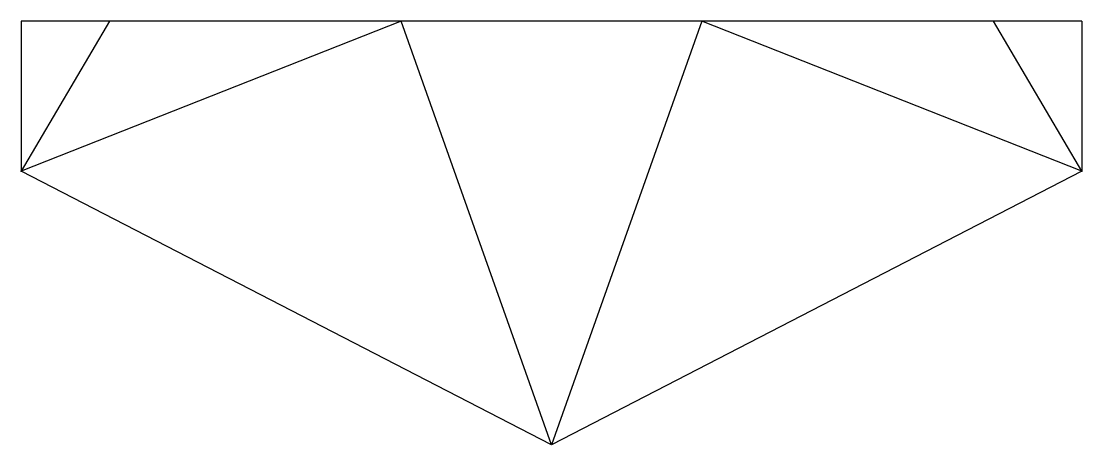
# Model space of a CAD drawing. Header units: metres. Extents: x 0 to 12, y -4.8 to 0.
import ezdxf

# ---------------------------------------------------------------- set-up
doc = ezdxf.new("R2010")
doc.units = ezdxf.units.M

msp = doc.modelspace()

# ---------------------------------------------------------------- linework, layer by layer
at = {"linetype": 'Continuous'}
for p, q in [((0, 0), (0, -1.7)), ((1, 0), (0, -1.7)), ((1, 0), (0, 0)), ((4.3, 0), (0, -1.7)), ((4.3, 0), (1, 0)), ((6, -4.8), (4.3, 0)), ((7.7, 0), (4.3, 0)), ((7.7, 0), (6, -4.8)), ((11, 0), (7.7, 0)), ((12, -1.7), (7.7, 0)), ((12, -1.7), (11, 0)), ((12, 0), (11, 0)), ((12, 0), (12, -1.7)), ((6, -4.8), (0, -1.7)), ((12, -1.7), (6, -4.8))]:
    msp.add_line(p, q, dxfattribs=at)
for p in [(0, -1.7), (12, -1.7)]:
    msp.add_point(p)

doc.saveas('drawing.dxf')
